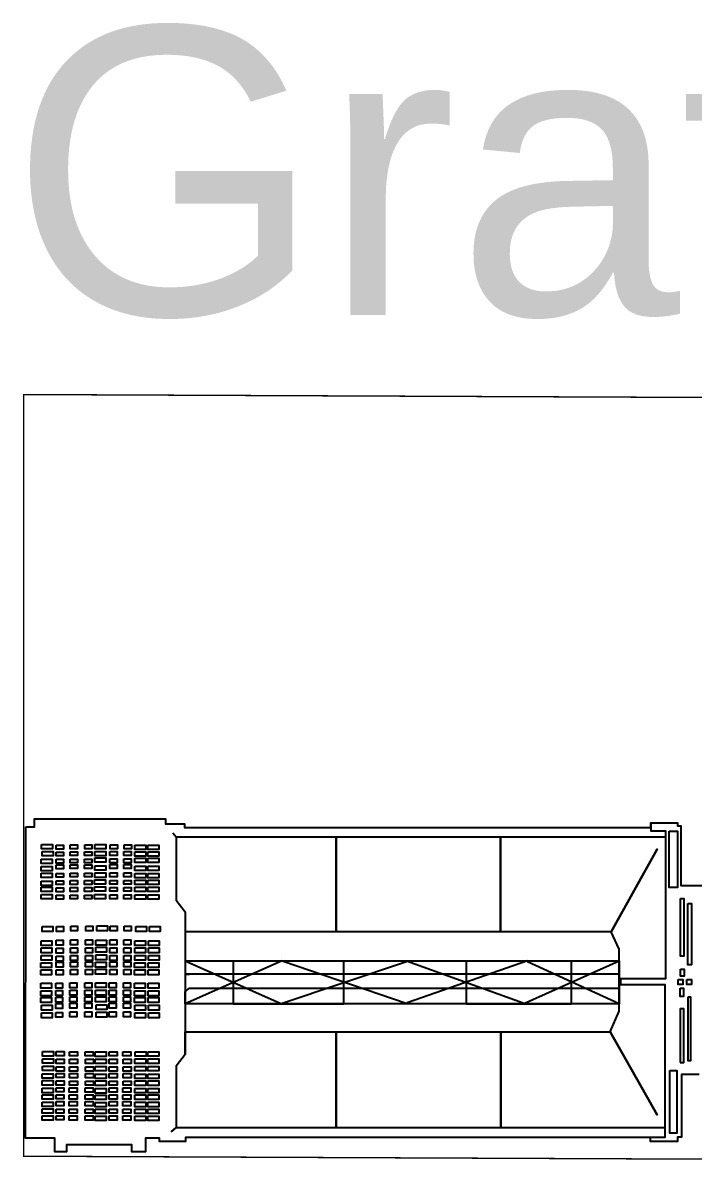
# Model space of a CAD drawing. Header units: millimetres. Extents: x 3191 to 879702, y -27549 to 222194.
# Drawn here: x 26444 to 31380, y 1211 to 9648 of the extents above; entities that cross this region are included whole.
import ezdxf

# ---------------------------------------------------------------- set-up
doc = ezdxf.new("R2010")
doc.units = ezdxf.units.MM
doc.header["$MEASUREMENT"] = 0
doc.styles.get("Standard").update_dxf_attribs({"font": 'arial.ttf'})

msp = doc.modelspace()

# ---------------------------------------------------------------- linework, layer by layer
at = {"const_width": 10}
msp.add_lwpolyline([(45515.61448, 1215.70092), (26448.53338, 1298.21019), (26448.53338, 6909.68478), (45515.61448, 6827.17551)], close=True, dxfattribs=at)
for points in [[(31423.98175, 1899.40281), (31294.31541, 1899.40281), (31294.31541, 1439.02291), (31264.21724, 1439.02291), (31264.21724, 1406.97636), (31066.23133, 1406.97636), (31066.23133, 1435.23964), (27641.84752, 1435.23964), (27641.84752, 1407.39919), (27450.764, 1407.39919), (27450.764, 1430.14334), (27347.65074, 1430.14334), (27347.65074, 1331.60019), (27246.04005, 1331.60019), (27246.04005, 1381.62842), (26765.29091, 1381.62842), (26765.29091, 1330.08688), (26678.84669, 1330.08688), (26678.84669, 1431.65665), (26463.48742, 1431.65665), (26464.26218, 3725.43324)], [(26464.26218, 3725.43324), (26528.84883, 3725.43324), (26528.84883, 3784.49681), (27493.46961, 3784.49681), (27493.46961, 3746.04095), (27633.63039, 3746.04095), (27633.63039, 3719.93636), (31068.36778, 3719.93636), (31068.36778, 3754.51993), (31264.87461, 3754.51993), (31264.87461, 3732.55469), (31288.23474, 3732.55469), (31288.23474, 3292.67124), (31474.17668, 3292.67124)], [(31068.36778, 3754.51993), (31068.36778, 3695.46737), (31176.98091, 3695.46737), (31176.98091, 2606.21551), (30845.69413, 2606.21551), (30845.69413, 2563.16558), (31172.01196, 2563.16558), (31172.01196, 1529.43476), (31172.01196, 1435.94482), (31066.23133, 1435.23964)], [(27571.38818, 3651.97762), (27571.38818, 3184.99088), (27638.609, 3099.2961), (27638.609, 2048.51661), (27571.62147, 1961.64707), (27571.62147, 1509.58515), (27539.08999, 1479.77022), (27571.62147, 1509.58515), (31172.01196, 1509.58515)], [(27548.92292, 3679.82495), (27571.38818, 3651.97762), (31176.98091, 3651.97762)], [(27638.609, 2048.51661), (27638.609, 2215.43276), (28751.89915, 2215.43276), (28751.89915, 1509.58515), (28751.89915, 2215.43276), (29963.25028, 2215.43276), (29963.25028, 1509.58515), (29963.25028, 2215.43276), (30767.64892, 2215.43276), (31114.86901, 1603.08667), (30767.64892, 2215.43276), (30835.89619, 2366.67756), (30835.89619, 2823.69898), (30775.82553, 2950.36035), (31114.904, 3561.34649), (30775.82553, 2950.36035), (29960.33423, 2950.36035), (29960.33423, 3651.97762), (29960.33423, 2950.36035), (28751.44425, 2950.36035), (28751.44425, 3651.97762), (28751.44425, 2950.36035), (27638.609, 2950.36035)], [(27638.609, 2950.36035), (27638.609, 2738.60028), (30835.89619, 2738.60028), (30835.89619, 2420.49721), (27638.609, 2420.49721), (27638.609, 2510.9663), (27670.88386, 2537.46525), (30835.89619, 2537.46525), (30835.89619, 2639.87305), (27638.609, 2639.87305), (27671.64203, 2639.87305)], [(27638.609, 2738.60028), (28339.17288, 2424.62917), (28339.17288, 2420.49721), (29267.59703, 2731.49377), (29267.59703, 2738.60028), (30128.14716, 2427.54006), (30128.14716, 2420.49721), (30835.89619, 2738.60028), (30835.89619, 2420.49721), (30159.78049, 2730.86298), (30159.78049, 2738.60028), (29274.29228, 2428.72062), (29274.29228, 2420.49721), (28352.26012, 2734.03429), (28352.26012, 2738.60028), (27638.609, 2420.49721)], [(27638.609, 2738.60028), (27991.33459, 2738.60028), (27991.33459, 2420.49721), (28787.70826, 2420.49721), (28807.46743, 2420.49721), (28807.46743, 2738.60028), (29708.7373, 2738.60028), (29708.72564, 2420.49721), (30484.94356, 2420.49721), (30484.94356, 2738.60028)]]:
    msp.add_lwpolyline(points)
for points in [[(31202.65383, 3692.97893), (31264.76572, 3692.97893), (31264.76572, 3277.37549), (31202.65383, 3277.37549)], [(26581.12041, 3595.7274), (26662.00002, 3595.7274), (26662.00002, 3563.67288), (26581.12041, 3563.67288)], [(26584.56135, 3543.85799), (26665.44096, 3543.85799), (26665.44096, 3511.80347), (26584.56135, 3511.80347)], [(26688.74604, 3589.17645), (26742.56469, 3589.17645), (26742.56469, 3560.63468), (26688.74604, 3560.63468)], [(26792.54581, 3591.36975), (26846.36446, 3591.36975), (26846.36446, 3562.82797), (26792.54581, 3562.82797)], [(26898.53845, 3591.36975), (26952.3571, 3591.36975), (26952.3571, 3562.82797), (26898.53845, 3562.82797)], [(26972.45453, 3593.6267), (27053.33413, 3593.6267), (27053.33413, 3561.57218), (26972.45453, 3561.57218)], [(27085.27073, 3592.46929), (27139.08938, 3592.46929), (27139.08938, 3563.92751), (27085.27073, 3563.92751)], [(27188.51062, 3592.46929), (27242.32926, 3592.46929), (27242.32926, 3563.92751), (27188.51062, 3563.92751)], [(27268.01384, 3590.95887), (27348.89345, 3590.95887), (27348.89345, 3558.90435), (27268.01384, 3558.90435)], [(27364.85008, 3590.95887), (27445.72969, 3590.95887), (27445.72969, 3558.90435), (27364.85008, 3558.90435)], [(26578.54262, 3487.52676), (26659.42223, 3487.52676), (26659.42223, 3455.47224), (26578.54262, 3455.47224)], [(26688.18616, 3539.21677), (26742.00481, 3539.21677), (26742.00481, 3510.675), (26688.18616, 3510.675)], [(26688.18616, 3485.41448), (26742.00481, 3485.41448), (26742.00481, 3456.87271), (26688.18616, 3456.87271)], [(26791.98593, 3541.41007), (26845.80458, 3541.41007), (26845.80458, 3512.86829), (26791.98593, 3512.86829)], [(26791.98593, 3487.60778), (26845.80458, 3487.60778), (26845.80458, 3459.066), (26791.98593, 3459.066)], [(26897.97857, 3541.41007), (26951.79722, 3541.41007), (26951.79722, 3512.86829), (26897.97857, 3512.86829)], [(26897.97857, 3487.60778), (26951.79722, 3487.60778), (26951.79722, 3459.066), (26897.97857, 3459.066)], [(26972.45453, 3542.76424), (27053.33413, 3542.76424), (27053.33413, 3510.70972), (26972.45453, 3510.70972)], [(26972.45453, 3496.27679), (27053.33413, 3496.27679), (27053.33413, 3464.22227), (26972.45453, 3464.22227)], [(27084.71085, 3542.50961), (27138.52949, 3542.50961), (27138.52949, 3513.96783), (27084.71085, 3513.96783)], [(27084.71085, 3488.70732), (27138.52949, 3488.70732), (27138.52949, 3460.16554), (27084.71085, 3460.16554)], [(27187.95073, 3542.50961), (27241.76938, 3542.50961), (27241.76938, 3513.96783), (27187.95073, 3513.96783)], [(27187.95073, 3488.70732), (27241.76938, 3488.70732), (27241.76938, 3460.16554), (27187.95073, 3460.16554)], [(27268.01384, 3540.0964), (27348.89345, 3540.0964), (27348.89345, 3508.04188), (27268.01384, 3508.04188)], [(27268.01384, 3493.60896), (27348.89345, 3493.60896), (27348.89345, 3461.55444), (27268.01384, 3461.55444)], [(27364.85008, 3540.0964), (27445.72969, 3540.0964), (27445.72969, 3508.04188), (27364.85008, 3508.04188)], [(27364.85008, 3493.60896), (27445.72969, 3493.60896), (27445.72969, 3461.55444), (27364.85008, 3461.55444)], [(26578.54262, 3432.28928), (26659.42223, 3432.28928), (26659.42223, 3400.23476), (26578.54262, 3400.23476)], [(26578.54262, 3383.07034), (26659.42223, 3383.07034), (26659.42223, 3351.01582), (26578.54262, 3351.01582)], [(26688.18616, 3443.68978), (26742.00481, 3443.68978), (26742.00481, 3415.14801), (26688.18616, 3415.14801)], [(26688.18616, 3382.20807), (26742.00481, 3382.20807), (26742.00481, 3353.66629), (26688.18616, 3353.66629)], [(26791.98593, 3445.88308), (26845.80458, 3445.88308), (26845.80458, 3417.3413), (26791.98593, 3417.3413)], [(26791.98593, 3384.40136), (26845.80458, 3384.40136), (26845.80458, 3355.85959), (26791.98593, 3355.85959)], [(26897.97857, 3445.88308), (26951.79722, 3445.88308), (26951.79722, 3417.3413), (26897.97857, 3417.3413)], [(26897.97857, 3384.40136), (26951.79722, 3384.40136), (26951.79722, 3355.85959), (26897.97857, 3355.85959)], [(26972.45453, 3437.21407), (27053.33413, 3437.21407), (27053.33413, 3405.15954), (26972.45453, 3405.15954)], [(26972.45453, 3384.70808), (27053.33413, 3384.70808), (27053.33413, 3352.65356), (26972.45453, 3352.65356)], [(27084.71085, 3446.98262), (27138.52949, 3446.98262), (27138.52949, 3418.44085), (27084.71085, 3418.44085)], [(27084.71085, 3385.5009), (27138.52949, 3385.5009), (27138.52949, 3356.95913), (27084.71085, 3356.95913)], [(27187.95073, 3446.98262), (27241.76938, 3446.98262), (27241.76938, 3418.44085), (27187.95073, 3418.44085)], [(27187.95073, 3385.5009), (27241.76938, 3385.5009), (27241.76938, 3356.95913), (27187.95073, 3356.95913)], [(27268.01384, 3434.54623), (27348.89345, 3434.54623), (27348.89345, 3402.49171), (27268.01384, 3402.49171)], [(27268.01384, 3382.04024), (27348.89345, 3382.04024), (27348.89345, 3349.98572), (27268.01384, 3349.98572)], [(27364.85008, 3434.54623), (27445.72969, 3434.54623), (27445.72969, 3402.49171), (27364.85008, 3402.49171)], [(27364.85008, 3382.04024), (27445.72969, 3382.04024), (27445.72969, 3349.98572), (27364.85008, 3349.98572)], [(26578.54262, 3325.64535), (26659.42223, 3325.64535), (26659.42223, 3293.59083), (26578.54262, 3293.59083)], [(26688.18616, 3327.30624), (26742.00481, 3327.30624), (26742.00481, 3298.76446), (26688.18616, 3298.76446)], [(26791.98593, 3329.49953), (26845.80458, 3329.49953), (26845.80458, 3300.95776), (26791.98593, 3300.95776)], [(26897.97857, 3329.49953), (26951.79722, 3329.49953), (26951.79722, 3300.95776), (26897.97857, 3300.95776)], [(26971.35809, 3334.39538), (27052.2377, 3334.39538), (27052.2377, 3302.34086), (26971.35809, 3302.34086)], [(27084.71085, 3330.59907), (27138.52949, 3330.59907), (27138.52949, 3302.0573), (27084.71085, 3302.0573)], [(27187.95073, 3330.59907), (27241.76938, 3330.59907), (27241.76938, 3302.0573), (27187.95073, 3302.0573)], [(27266.91741, 3331.72755), (27347.79701, 3331.72755), (27347.79701, 3299.67303), (27266.91741, 3299.67303)], [(27363.75365, 3331.72755), (27444.63325, 3331.72755), (27444.63325, 3299.67303), (27363.75365, 3299.67303)], [(26578.54262, 3279.70767), (26659.42223, 3279.70767), (26659.42223, 3247.65315), (26578.54262, 3247.65315)], [(26578.54262, 3226.10793), (26659.42223, 3226.10793), (26659.42223, 3194.05341), (26578.54262, 3194.05341)], [(26688.18616, 3275.15326), (26742.00481, 3275.15326), (26742.00481, 3246.61148), (26688.18616, 3246.61148)], [(26688.18616, 3220.25722), (26742.00481, 3220.25722), (26742.00481, 3191.71544), (26688.18616, 3191.71544)], [(26791.98593, 3277.34655), (26845.80458, 3277.34655), (26845.80458, 3248.80478), (26791.98593, 3248.80478)], [(26791.98593, 3222.45051), (26845.80458, 3222.45051), (26845.80458, 3193.90873), (26791.98593, 3193.90873)], [(26897.97857, 3277.34655), (26951.79722, 3277.34655), (26951.79722, 3248.80478), (26897.97857, 3248.80478)], [(26897.97857, 3222.45051), (26951.79722, 3222.45051), (26951.79722, 3193.90873), (26897.97857, 3193.90873)], [(26971.35809, 3282.43917), (27052.2377, 3282.43917), (27052.2377, 3250.38465), (26971.35809, 3250.38465)], [(26971.35809, 3225.56395), (27052.2377, 3225.56395), (27052.2377, 3193.50943), (26971.35809, 3193.50943)], [(27084.71085, 3278.4461), (27138.52949, 3278.4461), (27138.52949, 3249.90432), (27084.71085, 3249.90432)], [(27084.71085, 3223.55005), (27138.52949, 3223.55005), (27138.52949, 3195.00828), (27084.71085, 3195.00828)], [(27187.95073, 3278.4461), (27241.76938, 3278.4461), (27241.76938, 3249.90432), (27187.95073, 3249.90432)], [(27187.95073, 3223.55005), (27241.76938, 3223.55005), (27241.76938, 3195.00828), (27187.95073, 3195.00828)], [(27266.91741, 3279.77133), (27347.79701, 3279.77133), (27347.79701, 3247.71681), (27266.91741, 3247.71681)], [(27266.91741, 3222.89611), (27347.79701, 3222.89611), (27347.79701, 3190.84159), (27266.91741, 3190.84159)], [(27363.75365, 3279.77133), (27444.63325, 3279.77133), (27444.63325, 3247.71681), (27363.75365, 3247.71681)], [(27363.75365, 3222.89611), (27444.63325, 3222.89611), (27444.63325, 3190.84159), (27363.75365, 3190.84159)], [(31285.86627, 3196.95852), (31310.29112, 3196.95852), (31310.29112, 2770.81684), (31285.86627, 2770.81684)], [(31339.77823, 3160.7431), (31368.42552, 3160.7431), (31368.42552, 2709.33512), (31339.77823, 2709.33512)], [(26585.12124, 2990.14059), (26663.79631, 2990.14059), (26663.79631, 2954.38814), (26585.12124, 2954.38814)], [(26690.42569, 2990.91606), (26741.52658, 2990.91606), (26741.52658, 2954.26661), (26690.42569, 2954.26661)], [(26795.62516, 2994.19153), (26846.72605, 2994.19153), (26846.72605, 2957.54209), (26795.62516, 2957.54209)], [(26906.2135, 2994.19153), (26957.31439, 2994.19153), (26957.31439, 2957.54209), (26906.2135, 2957.54209)], [(26988.29452, 2994.64871), (27066.96959, 2994.64871), (27066.96959, 2958.89626), (26988.29452, 2958.89626)], [(27085.46902, 2994.19153), (27136.56991, 2994.19153), (27136.56991, 2957.54209), (27085.46902, 2957.54209)], [(27189.81701, 2994.19153), (27240.91789, 2994.19153), (27240.91789, 2957.54209), (27189.81701, 2957.54209)], [(27274.26586, 2990.14059), (27352.94093, 2990.14059), (27352.94093, 2954.38814), (27274.26586, 2954.38814)], [(27374.77632, 2990.14059), (27453.45139, 2990.14059), (27453.45139, 2954.38814), (27374.77632, 2954.38814)], [(26578.55429, 2885.32538), (26657.22936, 2885.32538), (26657.22936, 2849.57292), (26578.55429, 2849.57292)], [(26688.19782, 2889.30109), (26739.29871, 2889.30109), (26739.29871, 2852.65164), (26688.19782, 2852.65164)], [(26793.3973, 2892.57656), (26844.49819, 2892.57656), (26844.49819, 2855.92712), (26793.3973, 2855.92712)], [(26903.98564, 2892.57656), (26955.08652, 2892.57656), (26955.08652, 2855.92712), (26903.98564, 2855.92712)], [(26981.72757, 2889.8335), (27060.40264, 2889.8335), (27060.40264, 2854.08104), (26981.72757, 2854.08104)], [(27083.24116, 2892.57656), (27134.34204, 2892.57656), (27134.34204, 2855.92712), (27083.24116, 2855.92712)], [(27187.58914, 2892.57656), (27238.69003, 2892.57656), (27238.69003, 2855.92712), (27187.58914, 2855.92712)], [(27267.69891, 2885.32538), (27346.37398, 2885.32538), (27346.37398, 2849.57292), (27267.69891, 2849.57292)], [(27368.20938, 2885.32538), (27446.88445, 2885.32538), (27446.88445, 2849.57292), (27368.20938, 2849.57292)], [(26578.55429, 2833.12032), (26657.22936, 2833.12032), (26657.22936, 2797.36786), (26578.55429, 2797.36786)], [(26688.19782, 2830.44091), (26739.29871, 2830.44091), (26739.29871, 2793.79146), (26688.19782, 2793.79146)], [(26793.3973, 2833.71638), (26844.49819, 2833.71638), (26844.49819, 2797.06694), (26793.3973, 2797.06694)], [(26903.98564, 2833.71638), (26955.08652, 2833.71638), (26955.08652, 2797.06694), (26903.98564, 2797.06694)], [(26981.72757, 2837.62843), (27060.40264, 2837.62843), (27060.40264, 2801.87598), (26981.72757, 2801.87598)], [(27083.24116, 2833.71638), (27134.34204, 2833.71638), (27134.34204, 2797.06694), (27083.24116, 2797.06694)], [(27187.58914, 2833.71638), (27238.69003, 2833.71638), (27238.69003, 2797.06694), (27187.58914, 2797.06694)], [(27267.69891, 2833.12032), (27346.37398, 2833.12032), (27346.37398, 2797.36786), (27267.69891, 2797.36786)], [(27368.20938, 2833.12032), (27446.88445, 2833.12032), (27446.88445, 2797.36786), (27368.20938, 2797.36786)], [(26575.90651, 2723.40925), (26654.58158, 2723.40925), (26654.58158, 2687.65679), (26575.90651, 2687.65679)], [(26578.55429, 2777.38515), (26657.22936, 2777.38515), (26657.22936, 2741.6327), (26578.55429, 2741.6327)], [(26688.19782, 2772.69763), (26739.29871, 2772.69763), (26739.29871, 2736.04818), (26688.19782, 2736.04818)], [(26688.19782, 2727.16505), (26739.29871, 2727.16505), (26739.29871, 2690.5156), (26688.19782, 2690.5156)], [(26793.3973, 2775.97311), (26844.49819, 2775.97311), (26844.49819, 2739.32366), (26793.3973, 2739.32366)], [(26793.3973, 2730.44052), (26844.49819, 2730.44052), (26844.49819, 2693.79108), (26793.3973, 2693.79108)], [(26903.98564, 2775.97311), (26955.08652, 2775.97311), (26955.08652, 2739.32366), (26903.98564, 2739.32366)], [(26903.98564, 2730.44052), (26955.08652, 2730.44052), (26955.08652, 2693.79108), (26903.98564, 2693.79108)], [(26979.0798, 2727.91737), (27057.75487, 2727.91737), (27057.75487, 2692.16491), (26979.0798, 2692.16491)], [(26981.72757, 2781.89327), (27060.40264, 2781.89327), (27060.40264, 2746.14082), (26981.72757, 2746.14082)], [(27083.24116, 2775.97311), (27134.34204, 2775.97311), (27134.34204, 2739.32366), (27083.24116, 2739.32366)], [(27083.24116, 2730.44052), (27134.34204, 2730.44052), (27134.34204, 2693.79108), (27083.24116, 2693.79108)], [(27187.58914, 2775.97311), (27238.69003, 2775.97311), (27238.69003, 2739.32366), (27187.58914, 2739.32366)], [(27187.58914, 2730.44052), (27238.69003, 2730.44052), (27238.69003, 2693.79108), (27187.58914, 2693.79108)], [(27265.05114, 2723.40925), (27343.72621, 2723.40925), (27343.72621, 2687.65679), (27265.05114, 2687.65679)], [(27267.69891, 2777.38515), (27346.37398, 2777.38515), (27346.37398, 2741.6327), (27267.69891, 2741.6327)], [(27365.5616, 2723.40925), (27444.23667, 2723.40925), (27444.23667, 2687.65679), (27365.5616, 2687.65679)], [(27368.20938, 2777.38515), (27446.88445, 2777.38515), (27446.88445, 2741.6327), (27368.20938, 2741.6327)], [(26575.90651, 2671.20997), (26654.58158, 2671.20997), (26654.58158, 2635.45752), (26575.90651, 2635.45752)], [(26688.19782, 2671.08266), (26739.29871, 2671.08266), (26739.29871, 2634.43321), (26688.19782, 2634.43321)], [(26793.3973, 2674.35813), (26844.49819, 2674.35813), (26844.49819, 2637.70869), (26793.3973, 2637.70869)], [(26903.98564, 2674.35813), (26955.08652, 2674.35813), (26955.08652, 2637.70869), (26903.98564, 2637.70869)], [(26979.0798, 2675.71809), (27057.75487, 2675.71809), (27057.75487, 2639.96564), (26979.0798, 2639.96564)], [(27083.24116, 2674.35813), (27134.34204, 2674.35813), (27134.34204, 2637.70869), (27083.24116, 2637.70869)], [(27187.58914, 2674.35813), (27238.69003, 2674.35813), (27238.69003, 2637.70869), (27187.58914, 2637.70869)], [(27265.05114, 2671.20997), (27343.72621, 2671.20997), (27343.72621, 2635.45752), (27265.05114, 2635.45752)], [(27365.5616, 2671.20997), (27444.23667, 2671.20997), (27444.23667, 2635.45752), (27365.5616, 2635.45752)], [(31285.85461, 2675.49818), (31314.5019, 2675.49818), (31314.5019, 2624.12646), (31285.85461, 2624.12646)], [(26575.90651, 2572.11816), (26654.58158, 2572.11816), (26654.58158, 2536.36571), (26575.90651, 2536.36571)], [(26684.8502, 2573.05566), (26735.95108, 2573.05566), (26735.95108, 2536.40622), (26684.8502, 2536.40622)], [(26790.04967, 2576.33114), (26841.15056, 2576.33114), (26841.15056, 2539.68169), (26790.04967, 2539.68169)], [(26900.63801, 2576.33114), (26951.7389, 2576.33114), (26951.7389, 2539.68169), (26900.63801, 2539.68169)], [(26979.0798, 2576.62628), (27057.75487, 2576.62628), (27057.75487, 2540.87383), (26979.0798, 2540.87383)], [(27079.89353, 2576.33114), (27130.99442, 2576.33114), (27130.99442, 2539.68169), (27079.89353, 2539.68169)], [(27184.24152, 2576.33114), (27235.3424, 2576.33114), (27235.3424, 2539.68169), (27184.24152, 2539.68169)], [(27265.05114, 2572.11816), (27343.72621, 2572.11816), (27343.72621, 2536.36571), (27265.05114, 2536.36571)], [(27365.5616, 2572.11816), (27444.23667, 2572.11816), (27444.23667, 2536.36571), (27365.5616, 2536.36571)], [(31270.7028, 2601.14026), (31303.10597, 2601.14026), (31303.10597, 2564.02785), (31270.7028, 2564.02785)], [(31284.17496, 2537.37844), (31307.75999, 2537.37844), (31307.75999, 2475.90251), (31284.17496, 2475.90251)], [(31334.72763, 2601.14026), (31367.1308, 2601.14026), (31367.1308, 2564.02785), (31334.72763, 2564.02785)], [(26575.90651, 2516.3772), (26654.58158, 2516.3772), (26654.58158, 2480.62475), (26575.90651, 2480.62475)], [(26575.90651, 2466.8284), (26654.58158, 2466.8284), (26654.58158, 2431.07595), (26575.90651, 2431.07595)], [(26684.8502, 2519.1955), (26735.95108, 2519.1955), (26735.95108, 2482.54606), (26684.8502, 2482.54606)], [(26684.8502, 2469.7798), (26735.95108, 2469.7798), (26735.95108, 2433.13036), (26684.8502, 2433.13036)], [(26790.04967, 2522.47098), (26841.15056, 2522.47098), (26841.15056, 2485.82153), (26790.04967, 2485.82153)], [(26790.04967, 2473.05528), (26841.15056, 2473.05528), (26841.15056, 2436.40583), (26790.04967, 2436.40583)], [(26900.63801, 2522.47098), (26951.7389, 2522.47098), (26951.7389, 2485.82153), (26900.63801, 2485.82153)], [(26900.63801, 2473.05528), (26951.7389, 2473.05528), (26951.7389, 2436.40583), (26900.63801, 2436.40583)], [(26979.0798, 2520.88532), (27057.75487, 2520.88532), (27057.75487, 2485.13287), (26979.0798, 2485.13287)], [(26979.0798, 2471.33652), (27057.75487, 2471.33652), (27057.75487, 2435.58407), (26979.0798, 2435.58407)], [(27079.89353, 2522.47098), (27130.99442, 2522.47098), (27130.99442, 2485.82153), (27079.89353, 2485.82153)], [(27079.89353, 2473.05528), (27130.99442, 2473.05528), (27130.99442, 2436.40583), (27079.89353, 2436.40583)], [(27184.24152, 2522.47098), (27235.3424, 2522.47098), (27235.3424, 2485.82153), (27184.24152, 2485.82153)], [(27184.24152, 2473.05528), (27235.3424, 2473.05528), (27235.3424, 2436.40583), (27184.24152, 2436.40583)], [(27265.05114, 2516.3772), (27343.72621, 2516.3772), (27343.72621, 2480.62475), (27265.05114, 2480.62475)], [(27265.05114, 2466.8284), (27343.72621, 2466.8284), (27343.72621, 2431.07595), (27265.05114, 2431.07595)], [(27365.5616, 2516.3772), (27444.23667, 2516.3772), (27444.23667, 2480.62475), (27365.5616, 2480.62475)], [(27365.5616, 2466.8284), (27444.23667, 2466.8284), (27444.23667, 2431.07595), (27365.5616, 2431.07595)], [(31343.14919, 2473.07264), (31361.68361, 2473.07264), (31361.68361, 2000.61134), (31343.14919, 2000.61134)], [(26579.40577, 2409.83744), (26658.08084, 2409.83744), (26658.08084, 2374.08499), (26579.40577, 2374.08499)], [(26684.8502, 2422.58055), (26735.95108, 2422.58055), (26735.95108, 2385.9311), (26684.8502, 2385.9311)], [(26790.04967, 2425.85602), (26841.15056, 2425.85602), (26841.15056, 2389.20658), (26790.04967, 2389.20658)], [(26900.63801, 2425.85602), (26951.7389, 2425.85602), (26951.7389, 2389.20658), (26900.63801, 2389.20658)], [(26982.57906, 2414.34556), (27061.25413, 2414.34556), (27061.25413, 2378.59311), (26982.57906, 2378.59311)], [(27079.89353, 2425.85602), (27130.99442, 2425.85602), (27130.99442, 2389.20658), (27079.89353, 2389.20658)], [(27184.24152, 2425.85602), (27235.3424, 2425.85602), (27235.3424, 2389.20658), (27184.24152, 2389.20658)], [(27268.5504, 2409.83744), (27347.22547, 2409.83744), (27347.22547, 2374.08499), (27268.5504, 2374.08499)], [(27369.06086, 2409.83744), (27447.73593, 2409.83744), (27447.73593, 2374.08499), (27369.06086, 2374.08499)], [(31283.96501, 1989.61593), (31312.49565, 1989.61593), (31312.49565, 2383.09544), (31283.96501, 2383.09544)], [(26579.40577, 2354.09649), (26658.08084, 2354.09649), (26658.08084, 2318.34404), (26579.40577, 2318.34404)], [(26684.8502, 2358.17058), (26735.95108, 2358.17058), (26735.95108, 2321.52113), (26684.8502, 2321.52113)], [(26790.04967, 2361.44605), (26841.15056, 2361.44605), (26841.15056, 2324.79661), (26790.04967, 2324.79661)], [(26900.63801, 2361.44605), (26951.7389, 2361.44605), (26951.7389, 2324.79661), (26900.63801, 2324.79661)], [(26982.57906, 2358.60461), (27061.25413, 2358.60461), (27061.25413, 2322.85216), (26982.57906, 2322.85216)], [(27079.89353, 2361.44605), (27130.99442, 2361.44605), (27130.99442, 2324.79661), (27079.89353, 2324.79661)], [(27184.24152, 2361.44605), (27235.3424, 2361.44605), (27235.3424, 2324.79661), (27184.24152, 2324.79661)], [(27268.5504, 2354.09649), (27347.22547, 2354.09649), (27347.22547, 2318.34404), (27268.5504, 2318.34404)], [(27369.06086, 2354.09649), (27447.73593, 2354.09649), (27447.73593, 2318.34404), (27369.06086, 2318.34404)], [(26587.69903, 2069.12433), (26668.85857, 2069.12433), (26668.85857, 2036.11495), (26587.69903, 2036.11495)], [(26687.90622, 2068.63243), (26746.67049, 2068.63243), (26746.67049, 2037.85685), (26687.90622, 2037.85685)], [(26785.66393, 2067.9322), (26844.4282, 2067.9322), (26844.4282, 2037.15662), (26785.66393, 2037.15662)], [(26902.93586, 2067.9322), (26961.70013, 2067.9322), (26961.70013, 2037.15662), (26902.93586, 2037.15662)], [(26976.56033, 2066.69955), (27057.71987, 2066.69955), (27057.71987, 2033.69017), (26976.56033, 2033.69017)], [(27078.40051, 2067.9322), (27137.16478, 2067.9322), (27137.16478, 2037.15662), (27078.40051, 2037.15662)], [(27180.46231, 2067.9322), (27239.22658, 2067.9322), (27239.22658, 2037.15662), (27180.46231, 2037.15662)], [(27269.29691, 2067.59655), (27350.45645, 2067.59655), (27350.45645, 2034.58716), (27269.29691, 2034.58716)], [(27364.19689, 2067.59655), (27445.35643, 2067.59655), (27445.35643, 2034.58716), (27364.19689, 2034.58716)], [(26587.13914, 2016.53154), (26668.29869, 2016.53154), (26668.29869, 1983.52215), (26587.13914, 1983.52215)], [(26587.13914, 1961.70494), (26668.29869, 1961.70494), (26668.29869, 1928.69555), (26587.13914, 1928.69555)], [(26688.4661, 2013.24449), (26747.23037, 2013.24449), (26747.23037, 1982.46891), (26688.4661, 1982.46891)], [(26688.4661, 1956.73964), (26747.23037, 1956.73964), (26747.23037, 1925.96406), (26688.4661, 1925.96406)], [(26786.22381, 2012.54425), (26844.98808, 2012.54425), (26844.98808, 1981.76867), (26786.22381, 1981.76867)], [(26786.22381, 1956.03941), (26844.98808, 1956.03941), (26844.98808, 1925.26383), (26786.22381, 1925.26383)], [(26903.49574, 2012.54425), (26962.26001, 2012.54425), (26962.26001, 1981.76867), (26903.49574, 1981.76867)], [(26903.49574, 1956.03941), (26962.26001, 1956.03941), (26962.26001, 1925.26383), (26903.49574, 1925.26383)], [(26976.00045, 2014.10676), (27057.15999, 2014.10676), (27057.15999, 1981.09737), (26976.00045, 1981.09737)], [(26976.00045, 1959.28016), (27057.15999, 1959.28016), (27057.15999, 1926.27078), (26976.00045, 1926.27078)], [(27078.96039, 2012.54425), (27137.72466, 2012.54425), (27137.72466, 1981.76867), (27078.96039, 1981.76867)], [(27078.96039, 1956.03941), (27137.72466, 1956.03941), (27137.72466, 1925.26383), (27078.96039, 1925.26383)], [(27181.0222, 2012.54425), (27239.78647, 2012.54425), (27239.78647, 1981.76867), (27181.0222, 1981.76867)], [(27181.0222, 1956.03941), (27239.78647, 1956.03941), (27239.78647, 1925.26383), (27181.0222, 1925.26383)], [(27268.73703, 2015.00375), (27349.89657, 2015.00375), (27349.89657, 1981.99437), (27268.73703, 1981.99437)], [(27268.73703, 1960.17716), (27349.89657, 1960.17716), (27349.89657, 1927.16777), (27268.73703, 1927.16777)], [(27363.63701, 2015.00375), (27444.79655, 2015.00375), (27444.79655, 1981.99437), (27363.63701, 1981.99437)], [(27363.63701, 1960.17716), (27444.79655, 1960.17716), (27444.79655, 1927.16777), (27363.63701, 1927.16777)], [(26586.01938, 1905.19431), (26667.17893, 1905.19431), (26667.17893, 1872.18492), (26586.01938, 1872.18492)], [(26688.4661, 1908.06469), (26747.23037, 1908.06469), (26747.23037, 1877.28911), (26688.4661, 1877.28911)], [(26786.22381, 1907.36445), (26844.98808, 1907.36445), (26844.98808, 1876.58887), (26786.22381, 1876.58887)], [(26903.49574, 1907.36445), (26962.26001, 1907.36445), (26962.26001, 1876.58887), (26903.49574, 1876.58887)], [(26974.88068, 1902.76953), (27056.04023, 1902.76953), (27056.04023, 1869.76014), (26974.88068, 1869.76014)], [(27078.96039, 1907.36445), (27137.72466, 1907.36445), (27137.72466, 1876.58887), (27078.96039, 1876.58887)], [(27181.0222, 1907.36445), (27239.78647, 1907.36445), (27239.78647, 1876.58887), (27181.0222, 1876.58887)], [(27267.61726, 1903.66652), (27348.77681, 1903.66652), (27348.77681, 1870.65714), (27267.61726, 1870.65714)], [(27362.51724, 1903.66652), (27443.67679, 1903.66652), (27443.67679, 1870.65714), (27362.51724, 1870.65714)], [(31208.41594, 1930.57635), (31260.44997, 1930.57635), (31260.44997, 1467.46115), (31208.41594, 1467.46115)], [(26586.01938, 1854.8411), (26667.17893, 1854.8411), (26667.17893, 1821.83172), (26586.01938, 1821.83172)], [(26586.01938, 1798.89182), (26667.17893, 1798.89182), (26667.17893, 1765.88243), (26586.01938, 1765.88243)], [(26687.33467, 1802.09785), (26746.09894, 1802.09785), (26746.09894, 1771.32226), (26687.33467, 1771.32226)], [(26688.4661, 1853.01239), (26747.23037, 1853.01239), (26747.23037, 1822.23681), (26688.4661, 1822.23681)], [(26785.09238, 1801.39761), (26843.85666, 1801.39761), (26843.85666, 1770.62203), (26785.09238, 1770.62203)], [(26786.22381, 1852.31216), (26844.98808, 1852.31216), (26844.98808, 1821.53658), (26786.22381, 1821.53658)], [(26902.36431, 1801.39761), (26961.12858, 1801.39761), (26961.12858, 1770.62203), (26902.36431, 1770.62203)], [(26903.49574, 1852.31216), (26962.26001, 1852.31216), (26962.26001, 1821.53658), (26903.49574, 1821.53658)], [(26974.88068, 1852.41633), (27056.04023, 1852.41633), (27056.04023, 1819.40694), (26974.88068, 1819.40694)], [(26974.88068, 1796.46704), (27056.04023, 1796.46704), (27056.04023, 1763.45765), (26974.88068, 1763.45765)], [(27077.82896, 1801.39761), (27136.59324, 1801.39761), (27136.59324, 1770.62203), (27077.82896, 1770.62203)], [(27078.96039, 1852.31216), (27137.72466, 1852.31216), (27137.72466, 1821.53658), (27078.96039, 1821.53658)], [(27179.89077, 1801.39761), (27238.65504, 1801.39761), (27238.65504, 1770.62203), (27179.89077, 1770.62203)], [(27181.0222, 1852.31216), (27239.78647, 1852.31216), (27239.78647, 1821.53658), (27181.0222, 1821.53658)], [(27267.61726, 1853.31332), (27348.77681, 1853.31332), (27348.77681, 1820.30393), (27267.61726, 1820.30393)], [(27267.61726, 1797.36403), (27348.77681, 1797.36403), (27348.77681, 1764.35465), (27267.61726, 1764.35465)], [(27362.51724, 1853.31332), (27443.67679, 1853.31332), (27443.67679, 1820.30393), (27362.51724, 1820.30393)], [(27362.51724, 1797.36403), (27443.67679, 1797.36403), (27443.67679, 1764.35465), (27362.51724, 1764.35465)], [(26586.01938, 1751.2296), (26667.17893, 1751.2296), (26667.17893, 1718.22021), (26586.01938, 1718.22021)], [(26586.01938, 1697.5199), (26667.17893, 1697.5199), (26667.17893, 1664.51051), (26586.01938, 1664.51051)], [(26687.33467, 1751.1833), (26746.09894, 1751.1833), (26746.09894, 1720.40772), (26687.33467, 1720.40772)], [(26687.33467, 1700.8301), (26746.09894, 1700.8301), (26746.09894, 1670.05452), (26687.33467, 1670.05452)], [(26785.09238, 1750.48306), (26843.85666, 1750.48306), (26843.85666, 1719.70748), (26785.09238, 1719.70748)], [(26785.09238, 1700.12986), (26843.85666, 1700.12986), (26843.85666, 1669.35428), (26785.09238, 1669.35428)], [(26902.36431, 1750.48306), (26961.12858, 1750.48306), (26961.12858, 1719.70748), (26902.36431, 1719.70748)], [(26902.36431, 1700.12986), (26961.12858, 1700.12986), (26961.12858, 1669.35428), (26902.36431, 1669.35428)], [(26974.88068, 1748.80482), (27056.04023, 1748.80482), (27056.04023, 1715.79543), (26974.88068, 1715.79543)], [(26974.88068, 1695.09512), (27056.04023, 1695.09512), (27056.04023, 1662.08574), (26974.88068, 1662.08574)], [(27077.82896, 1750.48306), (27136.59324, 1750.48306), (27136.59324, 1719.70748), (27077.82896, 1719.70748)], [(27077.82896, 1700.12986), (27136.59324, 1700.12986), (27136.59324, 1669.35428), (27077.82896, 1669.35428)], [(27179.89077, 1750.48306), (27238.65504, 1750.48306), (27238.65504, 1719.70748), (27179.89077, 1719.70748)], [(27179.89077, 1700.12986), (27238.65504, 1700.12986), (27238.65504, 1669.35428), (27179.89077, 1669.35428)], [(27267.61726, 1749.70181), (27348.77681, 1749.70181), (27348.77681, 1716.69243), (27267.61726, 1716.69243)], [(27267.61726, 1695.99212), (27348.77681, 1695.99212), (27348.77681, 1662.98273), (27267.61726, 1662.98273)], [(27362.51724, 1749.70181), (27443.67679, 1749.70181), (27443.67679, 1716.69243), (27362.51724, 1716.69243)], [(27362.51724, 1695.99212), (27443.67679, 1695.99212), (27443.67679, 1662.98273), (27362.51724, 1662.98273)], [(26586.01938, 1647.1667), (26667.17893, 1647.1667), (26667.17893, 1614.15731), (26586.01938, 1614.15731)], [(26687.33467, 1646.0035), (26746.09894, 1646.0035), (26746.09894, 1615.22792), (26687.33467, 1615.22792)], [(26785.09238, 1645.30326), (26843.85666, 1645.30326), (26843.85666, 1614.52768), (26785.09238, 1614.52768)], [(26902.36431, 1645.30326), (26961.12858, 1645.30326), (26961.12858, 1614.52768), (26902.36431, 1614.52768)], [(26974.88068, 1644.74192), (27056.04023, 1644.74192), (27056.04023, 1611.73253), (26974.88068, 1611.73253)], [(27077.82896, 1645.30326), (27136.59324, 1645.30326), (27136.59324, 1614.52768), (27077.82896, 1614.52768)], [(27179.89077, 1645.30326), (27238.65504, 1645.30326), (27238.65504, 1614.52768), (27179.89077, 1614.52768)], [(27267.61726, 1645.63891), (27348.77681, 1645.63891), (27348.77681, 1612.62953), (27267.61726, 1612.62953)], [(27362.51724, 1645.63891), (27443.67679, 1645.63891), (27443.67679, 1612.62953), (27362.51724, 1612.62953)], [(26586.01938, 1595.6908), (26667.17893, 1595.6908), (26667.17893, 1562.68142), (26586.01938, 1562.68142)], [(26687.33467, 1596.20585), (26746.09894, 1596.20585), (26746.09894, 1565.43027), (26687.33467, 1565.43027)], [(26785.09238, 1595.50562), (26843.85666, 1595.50562), (26843.85666, 1564.73004), (26785.09238, 1564.73004)], [(26902.36431, 1595.50562), (26961.12858, 1595.50562), (26961.12858, 1564.73004), (26902.36431, 1564.73004)], [(26974.88068, 1593.26603), (27056.04023, 1593.26603), (27056.04023, 1560.25664), (26974.88068, 1560.25664)], [(27077.82896, 1595.50562), (27136.59324, 1595.50562), (27136.59324, 1564.73004), (27077.82896, 1564.73004)], [(27179.89077, 1595.50562), (27238.65504, 1595.50562), (27238.65504, 1564.73004), (27179.89077, 1564.73004)], [(27267.61726, 1594.16302), (27348.77681, 1594.16302), (27348.77681, 1561.15364), (27267.61726, 1561.15364)], [(27362.51724, 1594.16302), (27443.67679, 1594.16302), (27443.67679, 1561.15364), (27362.51724, 1561.15364)]]:
    msp.add_lwpolyline(points, close=True)

# ---------------------------------------------------------------- texts
msp.add_text('Grater', height=2119.841778).set_placement((26347.0174, 7496.06963))

doc.saveas('drawing.dxf')
